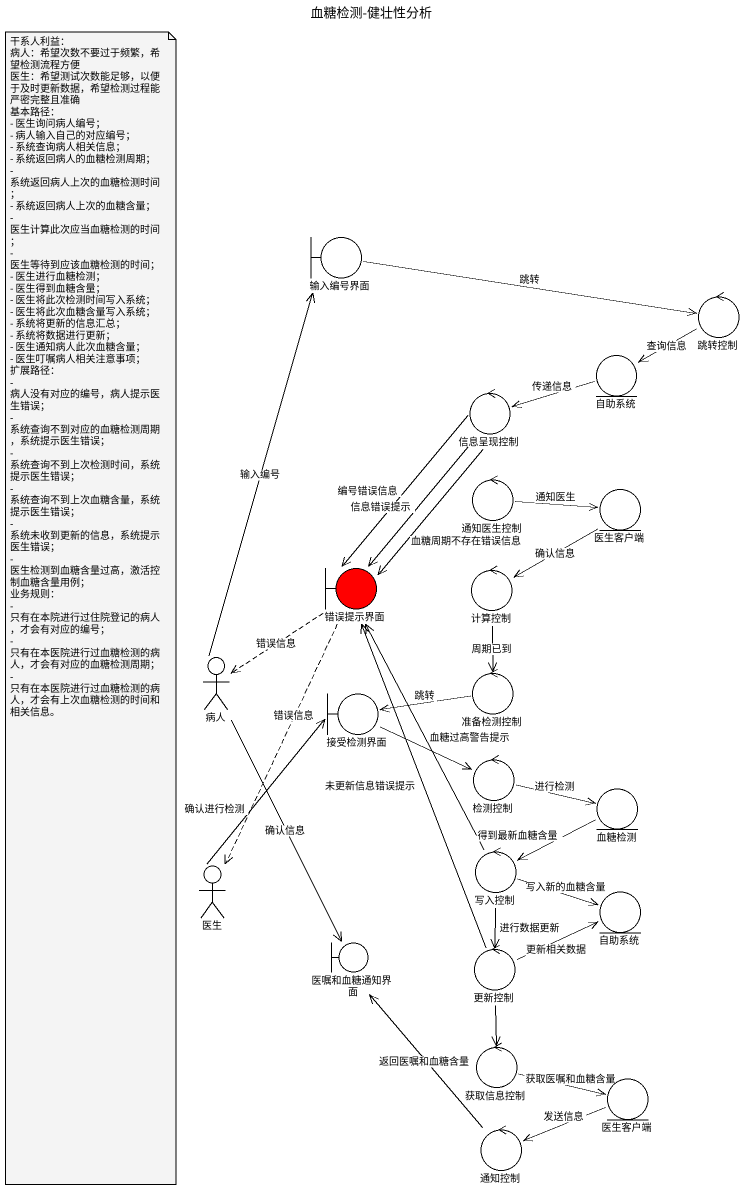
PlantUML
@startuml
title 血糖检测-健壮性分析
boundary 输入编号界面
control 跳转控制
entity 自助系统
control 信息呈现控制
control 通知医生控制
entity 医生客户端
boundary 错误提示界面 #FF0000
control 计算控制
actor 病人
control 准备检测控制
boundary 接受检测界面
control 检测控制
entity 血糖检测
actor 医生
control 写入控制
entity "自助系统" as 自助系统_2
boundary 医嘱和血糖通知界面
control 更新控制
control 获取信息控制
entity "医生客户端" as 医生客户端_2
control 通知控制
输入编号界面 -right-> 跳转控制 : 跳转
跳转控制 -left-> 自助系统 : 查询信息
自助系统 -left-> 信息呈现控制 : 传递信息
信息呈现控制 --> 错误提示界面 : 编号错误信息
信息呈现控制 --> 错误提示界面 : 血糖周期不存在错误信息
信息呈现控制 --> 错误提示界面 : 信息错误提示
通知医生控制 -right-> 医生客户端 : 通知医生
医生客户端 --> 计算控制 : 确认信息
错误提示界面 ..> 病人 : 错误信息
错误提示界面 ..> 医生 : 错误信息
计算控制 --> 准备检测控制 : 周期已到
病人 -up-> 输入编号界面 : 输入编号
病人 --> 医嘱和血糖通知界面 : 确认信息
准备检测控制 -left-> 接受检测界面 : 跳转
接受检测界面 -right-> 检测控制
检测控制 -right-> 血糖检测 : 进行检测
血糖检测 -left-> 写入控制 : 得到最新血糖含量
医生 -up-> 接受检测界面 : 确认进行检测
写入控制 -up-> 错误提示界面 : 血糖过高警告提示
写入控制 -right-> 自助系统_2 : 写入新的血糖含量
写入控制 --> 更新控制 : 进行数据更新
更新控制 -up-> 错误提示界面 : 未更新信息错误提示
更新控制 -right-> 自助系统_2 : 更新相关数据
更新控制 --> 获取信息控制
获取信息控制 -right-> 医生客户端_2 : 获取医嘱和血糖含量
医生客户端_2 -left-> 通知控制 : 发送信息
通知控制 -up-> 医嘱和血糖通知界面 : 返回医嘱和血糖含量
note as N1
  干系人利益：
  病人：希望次数不要过于频繁，希望检测流程方便
  医生：希望测试次数能足够，以便于及时更新数据，希望检测过程能严密完整且准确
  基本路径：
  - 医生询问病人编号；
  - 病人输入自己的对应编号；
  - 系统查询病人相关信息；
  - 系统返回病人的血糖检测周期；
  - 系统返回病人上次的血糖检测时间；
  - 系统返回病人上次的血糖含量；
  - 医生计算此次应当血糖检测的时间；
  - 医生等待到应该血糖检测的时间；
  - 医生进行血糖检测；
  - 医生得到血糖含量；
  - 医生将此次检测时间写入系统；
  - 医生将此次血糖含量写入系统；
  - 系统将更新的信息汇总；
  - 系统将数据进行更新；
  - 医生通知病人此次血糖含量；
  - 医生叮嘱病人相关注意事项；
  扩展路径：
  - 病人没有对应的编号，病人提示医生错误；
  - 系统查询不到对应的血糖检测周期，系统提示医生错误；
  - 系统查询不到上次检测时间，系统提示医生错误；
  - 系统查询不到上次血糖含量，系统提示医生错误；
  - 系统未收到更新的信息，系统提示医生错误；
  - 医生检测到血糖含量过高，激活控制血糖含量用例；
  业务规则：
  - 只有在本院进行过住院登记的病人，才会有对应的编号；
  - 只有在本医院进行过血糖检测的病人，才会有对应的血糖检测周期；
  - 只有在本医院进行过血糖检测的病人，才会有上次血糖检测的时间和相关信息。
end note
@enduml
